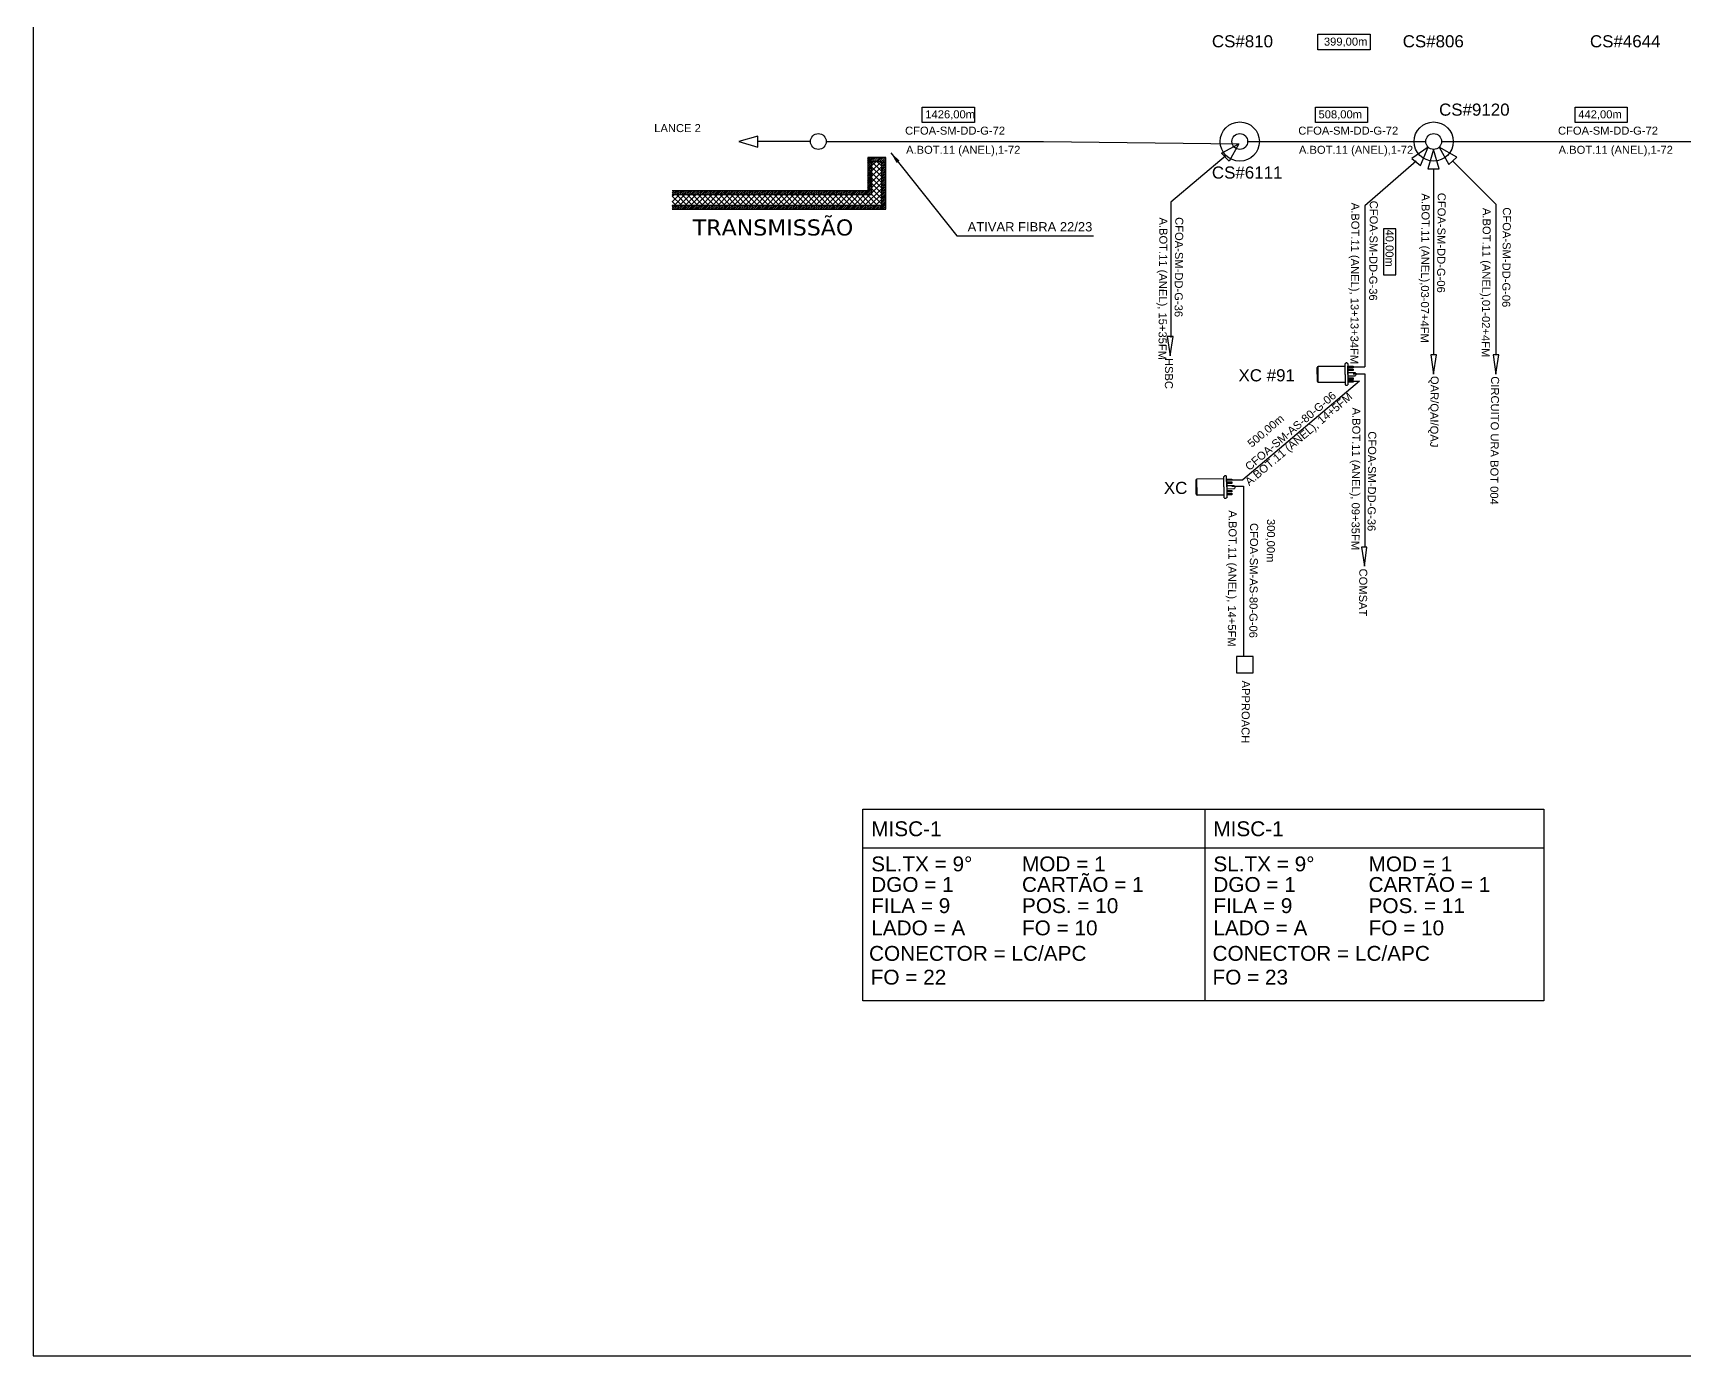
# Model space of a CAD drawing. Header units: millimetres. Extents: x 3753 to 6511, y 627 to 1221.
# Drawn here: x 5672.3 to 6028, y 627.5 to 912.4 of the extents above; entities that cross this region are included whole.
import ezdxf

# ---------------------------------------------------------------- set-up
doc = ezdxf.new("R2010")
doc.units = ezdxf.units.MM
doc.layers.add('TEXTOS', color=2, linetype='Continuous')
doc.styles.add('ARIAL', font='arial.ttf')
doc.styles.add('style0', font='arial.ttf', dxfattribs={"height": 1.166944})
doc.styles.add('style1', font='verdana.ttf', dxfattribs={"height": 0.145674})
doc.dimstyles.get("Standard").update_dxf_attribs({"dimtxt": 0.18, "dimasz": 0.18, "dimexe": 0.18, "dimexo": 0.0625, "dimgap": 0.09, "dimtad": 0, "dimtih": 1, "dimtoh": 1, "dimdec": 4, "dimzin": 0, "dimdsep": 46, "dimtxsty": 'Standard', "dimcen": 0.09, "dimadec": 0, "dimazin": 0, "dimtfac": 1, "dimtdec": 4, "dimtofl": 0, "dimtmove": 0, "dimatfit": 3, "dimfxl": 0, "dimtolj": 1, "dimtzin": 0, "dimarcsym": 0})

msp = doc.modelspace()

# ---------------------------------------------------------------- linework, layer by layer
at = {"linetype": 'Continuous'}
msp.add_lwpolyline([(6510.83, 1221.45), (5672.26, 1221.45), (5672.26, 627.45), (6510.83, 627.45), (6510.83, 1221.45)], dxfattribs=at)
for points in [[(5960.22, 908.77), (5948.98, 908.77), (5948.98, 912.11), (5960.22, 912.11), (5960.22, 908.77)], [(5874.99, 893.1), (5863.75, 893.1), (5863.75, 896.44), (5874.99, 896.44), (5874.99, 893.1)], [(5959.67, 893.1), (5948.43, 893.1), (5948.43, 896.44), (5959.67, 896.44), (5959.67, 893.1)], [(6015.61, 893.1), (6004.36, 893.1), (6004.36, 896.44), (6015.61, 896.44), (6015.61, 893.1)], [(5824.24, 889.01), (5828.39, 887.78), (5828.39, 890.17), (5824.24, 889.01)], [(5839.7, 889.01), (5828.39, 889.01)], [(5843.11, 889.01), (5889.91, 889.01)], [(5889.91, 889.01), (5931.95, 888.53), (5929.9, 884.79), (5928.2, 886.49), (5931.95, 888.53)], [(5929.22, 886.01), (5917.3, 875.93), (5917.3, 846.77)], [(5933.85, 889.01), (5972.21, 889.01)], [(5972.75, 887.78), (5969.21, 885.33), (5971.05, 883.83), (5972.75, 887.78)], [(5973.91, 887.31), (5972.69, 883.15), (5975.07, 883.15), (5973.91, 887.31)], [(5975.07, 887.78), (5977.18, 884.04), (5978.88, 885.67), (5975.07, 887.78)], [(5975.61, 889.01), (6053.69, 889.01)], [(5809.93, 874.43), (5855.92, 874.43), (5855.92, 885.54), (5852.03, 885.54), (5852.03, 878.38), (5809.93, 878.38)], [(5809.93, 875.32), (5855.03, 875.32), (5855.03, 884.65), (5852.85, 884.65), (5852.85, 877.5), (5809.93, 877.5)], [(5852.03, 884.11), (5853.4, 885.54)], [(5852.03, 884.45), (5853.05, 885.54)], [(5852.03, 884.85), (5852.65, 885.54)], [(5852.03, 885.26), (5852.24, 885.54)], [(5852.03, 883.7), (5852.85, 884.58)], [(5852.03, 883.29), (5852.85, 884.17)], [(5852.03, 882.95), (5852.85, 883.76)], [(5852.03, 882.54), (5852.85, 883.42)], [(5852.03, 882.13), (5852.85, 883.02)], [(5852.03, 881.72), (5852.85, 882.61)], [(5852.85, 882.61), (5854.89, 884.65)], [(5852.85, 883.76), (5853.74, 884.65)], [(5852.85, 881.45), (5855.03, 883.63)], [(5855.03, 881.38), (5852.85, 883.56)], [(5852.85, 880.29), (5855.03, 882.47)], [(5855.03, 880.15), (5852.85, 882.33)], [(5852.92, 884.65), (5853.8, 885.54)], [(5855.03, 882.54), (5852.92, 884.65)], [(5853.33, 884.65), (5854.21, 885.54)], [(5853.74, 884.65), (5854.62, 885.54)], [(5854.08, 884.65), (5854.96, 885.54)], [(5855.03, 883.7), (5854.08, 884.65)], [(5854.49, 884.65), (5855.37, 885.54)], [(5854.89, 884.65), (5855.78, 885.54)], [(5855.03, 884.38), (5855.92, 885.26)], [(5855.03, 884.04), (5855.92, 884.85)], [(5855.03, 883.63), (5855.92, 884.51)], [(5855.03, 883.22), (5855.92, 884.11)], [(5855.03, 882.81), (5855.92, 883.7)], [(5855.03, 882.47), (5855.92, 883.29)], [(5855.03, 882.06), (5855.92, 882.95)], [(5855.03, 881.65), (5855.92, 882.54)], [(5970.16, 884.79), (5959.06, 875.18), (5959.06, 840.5)], [(5973.91, 883.15), (5973.91, 843.09)], [(5978, 884.85), (5987.33, 875.52), (5987.33, 843.09)], [(5851.28, 877.5), (5852.85, 879.06)], [(5851.42, 875.32), (5855.03, 878.93)], [(5852.03, 881.38), (5852.85, 882.2)], [(5852.03, 880.97), (5852.85, 881.86)], [(5852.03, 880.56), (5852.85, 881.45)], [(5852.03, 880.15), (5852.85, 881.04)], [(5852.03, 879.81), (5852.85, 880.63)], [(5852.03, 879.4), (5852.85, 880.29)], [(5852.03, 879), (5852.85, 879.88)], [(5852.03, 878.59), (5852.85, 879.47)], [(5852.85, 879.06), (5855.03, 881.24)], [(5855.03, 879), (5852.85, 881.18)], [(5852.85, 877.91), (5855.03, 880.09)], [(5855.03, 877.84), (5852.85, 880.02)], [(5855.03, 876.68), (5852.85, 878.86)], [(5855.03, 881.24), (5855.92, 882.13)], [(5855.03, 880.9), (5855.92, 881.72)], [(5855.03, 880.49), (5855.92, 881.38)], [(5855.03, 880.09), (5855.92, 880.97)], [(5855.03, 879.68), (5855.92, 880.56)], [(5855.03, 879.34), (5855.92, 880.15)], [(5855.03, 878.93), (5855.92, 879.81)], [(5855.03, 878.52), (5855.92, 879.4)], [(5855.03, 878.18), (5855.92, 879)], [(5809.93, 877.57), (5810.75, 878.38)], [(5809.93, 877.97), (5810.34, 878.38)], [(5809.93, 876), (5811.43, 877.5)], [(5809.93, 877.22), (5810.27, 877.5)], [(5811.91, 875.32), (5809.93, 877.22)], [(5810.68, 875.32), (5809.93, 876.07)], [(5809.93, 874.43), (5810.82, 875.32)], [(5809.93, 874.84), (5810.41, 875.32)], [(5809.93, 875.25), (5810.07, 875.32)], [(5810.27, 877.5), (5811.16, 878.38)], [(5810.34, 874.43), (5811.22, 875.32)], [(5810.41, 875.32), (5812.59, 877.5)], [(5810.68, 877.5), (5811.5, 878.38)], [(5810.75, 874.43), (5811.57, 875.32)], [(5813.06, 875.32), (5810.88, 877.5)], [(5811.02, 877.5), (5811.91, 878.38)], [(5811.09, 874.43), (5811.97, 875.32)], [(5811.43, 877.5), (5812.31, 878.38)], [(5811.5, 874.43), (5812.38, 875.32)], [(5811.57, 875.32), (5813.75, 877.5)], [(5811.84, 877.5), (5812.66, 878.38)], [(5811.91, 874.43), (5812.79, 875.32)], [(5814.22, 875.32), (5812.04, 877.5)], [(5812.18, 877.5), (5813.06, 878.38)], [(5812.31, 874.43), (5813.13, 875.32)], [(5812.59, 877.5), (5813.47, 878.38)], [(5812.66, 874.43), (5813.54, 875.32)], [(5812.79, 875.32), (5814.97, 877.5)], [(5813, 877.5), (5813.88, 878.38)], [(5813.06, 874.43), (5813.95, 875.32)], [(5815.38, 875.32), (5813.2, 877.5)], [(5813.4, 877.5), (5814.22, 878.38)], [(5813.47, 874.43), (5814.36, 875.32)], [(5813.75, 877.5), (5814.63, 878.38)], [(5813.88, 874.43), (5814.7, 875.32)], [(5813.95, 875.32), (5816.13, 877.5)], [(5814.15, 877.5), (5815.04, 878.38)], [(5814.22, 874.43), (5815.11, 875.32)], [(5816.54, 875.32), (5814.36, 877.5)], [(5814.56, 877.5), (5815.45, 878.38)], [(5814.63, 874.43), (5815.52, 875.32)], [(5814.97, 877.5), (5815.79, 878.38)], [(5815.04, 874.43), (5815.93, 875.32)], [(5815.11, 875.32), (5817.29, 877.5)], [(5815.31, 877.5), (5816.2, 878.38)], [(5815.38, 874.43), (5816.27, 875.32)], [(5817.76, 875.32), (5815.58, 877.5)], [(5815.72, 877.5), (5816.61, 878.38)], [(5815.79, 874.43), (5816.67, 875.32)], [(5816.13, 877.5), (5817.02, 878.38)], [(5816.2, 874.43), (5817.08, 875.32)], [(5816.27, 875.32), (5818.45, 877.5)], [(5816.47, 877.5), (5817.36, 878.38)], [(5816.61, 874.43), (5817.42, 875.32)], [(5818.92, 875.32), (5816.74, 877.5)], [(5816.88, 877.5), (5817.76, 878.38)], [(5816.95, 874.43), (5817.83, 875.32)], [(5817.29, 877.5), (5818.17, 878.38)], [(5817.36, 874.43), (5818.24, 875.32)], [(5817.42, 875.32), (5819.6, 877.5)], [(5817.7, 877.5), (5818.51, 878.38)], [(5817.76, 874.43), (5818.65, 875.32)], [(5820.08, 875.32), (5817.9, 877.5)], [(5818.04, 877.5), (5818.92, 878.38)], [(5818.17, 874.43), (5818.99, 875.32)], [(5818.45, 877.5), (5819.33, 878.38)], [(5818.51, 874.43), (5819.4, 875.32)], [(5818.65, 875.32), (5820.83, 877.5)], [(5818.86, 877.5), (5819.74, 878.38)], [(5818.92, 874.43), (5819.81, 875.32)], [(5821.24, 875.32), (5819.06, 877.5)], [(5819.26, 877.5), (5820.08, 878.38)], [(5819.33, 874.43), (5820.22, 875.32)], [(5819.6, 877.5), (5820.49, 878.38)], [(5819.74, 874.43), (5820.56, 875.32)], [(5819.81, 875.32), (5821.99, 877.5)], [(5820.01, 877.5), (5820.9, 878.38)], [(5820.08, 874.43), (5820.97, 875.32)], [(5822.4, 875.32), (5820.22, 877.5)], [(5820.42, 877.5), (5821.31, 878.38)], [(5820.49, 874.43), (5821.38, 875.32)], [(5820.83, 877.5), (5821.65, 878.38)], [(5820.9, 874.43), (5821.72, 875.32)], [(5820.97, 875.32), (5823.15, 877.5)], [(5821.17, 877.5), (5822.06, 878.38)], [(5821.24, 874.43), (5822.13, 875.32)], [(5823.62, 875.32), (5821.44, 877.5)], [(5821.58, 877.5), (5822.47, 878.38)], [(5821.65, 874.43), (5822.53, 875.32)], [(5821.99, 877.5), (5822.87, 878.38)], [(5822.06, 874.43), (5822.94, 875.32)], [(5822.13, 875.32), (5824.31, 877.5)], [(5822.33, 877.5), (5823.22, 878.38)], [(5822.47, 874.43), (5823.28, 875.32)], [(5824.78, 875.32), (5822.6, 877.5)], [(5822.74, 877.5), (5823.62, 878.38)], [(5822.81, 874.43), (5823.69, 875.32)], [(5823.15, 877.5), (5824.03, 878.38)], [(5823.22, 874.43), (5824.1, 875.32)], [(5823.28, 875.32), (5825.46, 877.5)], [(5823.56, 877.5), (5824.37, 878.38)], [(5823.62, 874.43), (5824.51, 875.32)], [(5825.94, 875.32), (5823.76, 877.5)], [(5823.9, 877.5), (5824.78, 878.38)], [(5824.03, 874.43), (5824.85, 875.32)], [(5824.31, 877.5), (5825.19, 878.38)], [(5824.37, 874.43), (5825.26, 875.32)], [(5824.51, 875.32), (5826.69, 877.5)], [(5824.71, 877.5), (5825.6, 878.38)], [(5824.78, 874.43), (5825.67, 875.32)], [(5827.1, 875.32), (5824.92, 877.5)], [(5825.12, 877.5), (5825.94, 878.38)], [(5825.19, 874.43), (5826.08, 875.32)], [(5825.46, 877.5), (5826.35, 878.38)], [(5825.6, 874.43), (5826.42, 875.32)], [(5825.67, 875.32), (5827.85, 877.5)], [(5825.87, 877.5), (5826.76, 878.38)], [(5825.94, 874.43), (5826.83, 875.32)], [(5828.26, 875.32), (5826.08, 877.5)], [(5826.28, 877.5), (5827.17, 878.38)], [(5826.35, 874.43), (5827.23, 875.32)], [(5826.69, 877.5), (5827.51, 878.38)], [(5826.76, 874.43), (5827.58, 875.32)], [(5826.83, 875.32), (5829.01, 877.5)], [(5827.03, 877.5), (5827.92, 878.38)], [(5827.1, 874.43), (5827.98, 875.32)], [(5829.48, 875.32), (5827.3, 877.5)], [(5827.44, 877.5), (5828.32, 878.38)], [(5827.51, 874.43), (5828.39, 875.32)], [(5827.85, 877.5), (5828.67, 878.38)], [(5827.92, 874.43), (5828.8, 875.32)], [(5827.98, 875.32), (5830.16, 877.5)], [(5828.19, 877.5), (5829.07, 878.38)], [(5828.32, 874.43), (5829.14, 875.32)], [(5830.64, 875.32), (5828.46, 877.5)], [(5828.6, 877.5), (5829.48, 878.38)], [(5828.67, 874.43), (5829.55, 875.32)], [(5829.01, 877.5), (5829.89, 878.38)], [(5829.07, 874.43), (5829.96, 875.32)], [(5829.14, 875.32), (5831.32, 877.5)], [(5829.41, 877.5), (5830.23, 878.38)], [(5829.48, 874.43), (5830.37, 875.32)], [(5831.8, 875.32), (5829.62, 877.5)], [(5829.76, 877.5), (5830.64, 878.38)], [(5829.89, 874.43), (5830.71, 875.32)], [(5830.16, 877.5), (5831.05, 878.38)], [(5830.23, 874.43), (5831.12, 875.32)], [(5830.37, 875.32), (5832.55, 877.5)], [(5830.57, 877.5), (5831.46, 878.38)], [(5830.64, 874.43), (5831.53, 875.32)], [(5832.96, 875.32), (5830.78, 877.5)], [(5830.98, 877.5), (5831.8, 878.38)], [(5831.05, 874.43), (5831.94, 875.32)], [(5831.32, 877.5), (5832.21, 878.38)], [(5831.39, 874.43), (5832.28, 875.32)], [(5831.53, 875.32), (5833.71, 877.5)], [(5831.73, 877.5), (5832.62, 878.38)], [(5831.8, 874.43), (5832.68, 875.32)], [(5834.12, 875.32), (5831.94, 877.5)], [(5832.14, 877.5), (5833.03, 878.38)], [(5832.21, 874.43), (5833.09, 875.32)], [(5832.55, 877.5), (5833.37, 878.38)], [(5832.62, 874.43), (5833.43, 875.32)], [(5832.68, 875.32), (5834.86, 877.5)], [(5832.89, 877.5), (5833.77, 878.38)], [(5832.96, 874.43), (5833.84, 875.32)], [(5835.34, 875.32), (5833.16, 877.5)], [(5833.3, 877.5), (5834.18, 878.38)], [(5833.37, 874.43), (5834.25, 875.32)], [(5833.71, 877.5), (5834.52, 878.38)], [(5833.77, 874.43), (5834.66, 875.32)], [(5833.84, 875.32), (5836.02, 877.5)], [(5834.05, 877.5), (5834.93, 878.38)], [(5834.18, 874.43), (5835, 875.32)], [(5836.5, 875.32), (5834.32, 877.5)], [(5834.46, 877.5), (5835.34, 878.38)], [(5834.52, 874.43), (5835.41, 875.32)], [(5834.86, 877.5), (5835.75, 878.38)], [(5834.93, 874.43), (5835.82, 875.32)], [(5835, 875.32), (5837.18, 877.5)], [(5835.27, 877.5), (5836.09, 878.38)], [(5835.34, 874.43), (5836.23, 875.32)], [(5837.66, 875.32), (5835.48, 877.5)], [(5835.61, 877.5), (5836.5, 878.38)], [(5835.75, 874.43), (5836.57, 875.32)], [(5836.02, 877.5), (5836.91, 878.38)], [(5836.09, 874.43), (5836.98, 875.32)], [(5836.23, 875.32), (5838.34, 877.5)], [(5836.43, 877.5), (5837.32, 878.38)], [(5836.5, 874.43), (5837.39, 875.32)], [(5838.82, 875.32), (5836.64, 877.5)], [(5836.84, 877.5), (5837.66, 878.38)], [(5836.91, 874.43), (5837.79, 875.32)], [(5837.18, 877.5), (5838.07, 878.38)], [(5837.25, 874.43), (5838.13, 875.32)], [(5837.39, 875.32), (5839.57, 877.5)], [(5837.59, 877.5), (5838.48, 878.38)], [(5837.66, 874.43), (5838.54, 875.32)], [(5839.97, 875.32), (5837.79, 877.5)], [(5838, 877.5), (5838.88, 878.38)], [(5838.07, 874.43), (5838.95, 875.32)], [(5838.34, 877.5), (5839.22, 878.38)], [(5838.48, 874.43), (5839.29, 875.32)], [(5838.54, 875.32), (5840.72, 877.5)], [(5838.75, 877.5), (5839.63, 878.38)], [(5838.82, 874.43), (5839.7, 875.32)], [(5841.13, 875.32), (5839.02, 877.5)], [(5839.16, 877.5), (5840.04, 878.38)], [(5839.22, 874.43), (5840.11, 875.32)], [(5839.57, 877.5), (5840.38, 878.38)], [(5839.63, 874.43), (5840.52, 875.32)], [(5839.7, 875.32), (5841.88, 877.5)], [(5839.91, 877.5), (5840.79, 878.38)], [(5840.04, 874.43), (5840.86, 875.32)], [(5842.36, 875.32), (5840.18, 877.5)], [(5840.31, 877.5), (5841.2, 878.38)], [(5840.38, 874.43), (5841.27, 875.32)], [(5840.72, 877.5), (5841.61, 878.38)], [(5840.79, 874.43), (5841.68, 875.32)], [(5840.86, 875.32), (5843.04, 877.5)], [(5841.13, 877.5), (5841.95, 878.38)], [(5841.2, 874.43), (5842.09, 875.32)], [(5843.52, 875.32), (5841.34, 877.5)], [(5841.47, 877.5), (5842.36, 878.38)], [(5841.61, 874.43), (5842.43, 875.32)], [(5841.88, 877.5), (5842.77, 878.38)], [(5841.95, 874.43), (5842.84, 875.32)], [(5842.09, 875.32), (5844.2, 877.5)], [(5842.29, 877.5), (5843.18, 878.38)], [(5842.36, 874.43), (5843.24, 875.32)], [(5844.68, 875.32), (5842.49, 877.5)], [(5842.7, 877.5), (5843.52, 878.38)], [(5842.77, 874.43), (5843.59, 875.32)], [(5843.04, 877.5), (5843.93, 878.38)], [(5843.11, 874.43), (5843.99, 875.32)], [(5843.24, 875.32), (5845.42, 877.5)], [(5843.45, 877.5), (5844.33, 878.38)], [(5843.52, 874.43), (5844.4, 875.32)], [(5845.83, 875.32), (5843.65, 877.5)], [(5843.86, 877.5), (5844.74, 878.38)], [(5843.93, 874.43), (5844.81, 875.32)], [(5844.2, 877.5), (5845.08, 878.38)], [(5844.33, 874.43), (5845.15, 875.32)], [(5844.4, 875.32), (5846.58, 877.5)], [(5844.61, 877.5), (5845.49, 878.38)], [(5844.68, 874.43), (5845.56, 875.32)], [(5846.99, 875.32), (5844.88, 877.5)], [(5845.02, 877.5), (5845.9, 878.38)], [(5845.08, 874.43), (5845.97, 875.32)], [(5845.42, 877.5), (5846.24, 878.38)], [(5845.49, 874.43), (5846.38, 875.32)], [(5845.56, 875.32), (5847.74, 877.5)], [(5845.77, 877.5), (5846.65, 878.38)], [(5845.9, 874.43), (5846.72, 875.32)], [(5848.22, 875.32), (5846.04, 877.5)], [(5846.17, 877.5), (5847.06, 878.38)], [(5846.24, 874.43), (5847.13, 875.32)], [(5846.58, 877.5), (5847.47, 878.38)], [(5846.65, 874.43), (5847.54, 875.32)], [(5846.72, 875.32), (5848.9, 877.5)], [(5846.99, 877.5), (5847.81, 878.38)], [(5847.06, 874.43), (5847.95, 875.32)], [(5849.38, 875.32), (5847.2, 877.5)], [(5847.33, 877.5), (5848.22, 878.38)], [(5847.47, 874.43), (5848.29, 875.32)], [(5847.74, 877.5), (5848.63, 878.38)], [(5847.81, 874.43), (5848.69, 875.32)], [(5847.95, 875.32), (5850.06, 877.5)], [(5848.15, 877.5), (5849.04, 878.38)], [(5848.22, 874.43), (5849.1, 875.32)], [(5850.53, 875.32), (5848.35, 877.5)], [(5848.56, 877.5), (5849.38, 878.38)], [(5848.63, 874.43), (5849.44, 875.32)], [(5848.9, 877.5), (5849.78, 878.38)], [(5848.97, 874.43), (5849.85, 875.32)], [(5849.1, 875.32), (5851.28, 877.5)], [(5849.31, 877.5), (5850.19, 878.38)], [(5849.38, 874.43), (5850.26, 875.32)], [(5851.69, 875.32), (5849.51, 877.5)], [(5849.72, 877.5), (5850.53, 878.38)], [(5849.78, 874.43), (5850.67, 875.32)], [(5850.06, 877.5), (5850.94, 878.38)], [(5850.19, 874.43), (5851.01, 875.32)], [(5850.26, 875.32), (5852.44, 877.5)], [(5850.47, 877.5), (5851.35, 878.38)], [(5850.53, 874.43), (5851.42, 875.32)], [(5852.85, 875.32), (5850.74, 877.5)], [(5850.87, 877.5), (5851.76, 878.38)], [(5850.94, 874.43), (5851.83, 875.32)], [(5851.35, 874.43), (5852.24, 875.32)], [(5851.62, 877.5), (5852.85, 878.72)], [(5851.76, 874.43), (5852.58, 875.32)], [(5854.08, 875.32), (5851.9, 877.5)], [(5852.03, 877.5), (5852.85, 878.31)], [(5852.1, 874.43), (5852.99, 875.32)], [(5852.44, 877.5), (5852.85, 877.91)], [(5852.51, 874.43), (5853.4, 875.32)], [(5852.58, 875.32), (5855.03, 877.77)], [(5855.03, 875.52), (5852.85, 877.7)], [(5852.85, 877.5), (5852.85, 877.57)], [(5852.92, 874.43), (5853.8, 875.32)], [(5853.26, 874.43), (5854.14, 875.32)], [(5853.67, 874.43), (5854.55, 875.32)], [(5853.8, 875.32), (5855.03, 876.61)], [(5854.08, 874.43), (5854.96, 875.32)], [(5854.49, 874.43), (5855.92, 875.86)], [(5854.83, 874.43), (5855.92, 875.52)], [(5854.96, 875.32), (5855.03, 875.39)], [(5855.03, 877.77), (5855.92, 878.66)], [(5855.03, 877.36), (5855.92, 878.25)], [(5855.03, 876.95), (5855.92, 877.84)], [(5855.03, 876.61), (5855.92, 877.43)], [(5855.03, 876.2), (5855.92, 877.09)], [(5855.03, 875.79), (5855.92, 876.68)], [(5855.03, 875.39), (5855.92, 876.27)], [(5855.23, 874.43), (5855.92, 875.11)], [(5855.64, 874.43), (5855.92, 874.7)], [(5963.08, 860.33), (5965.74, 860.33), (5965.74, 870.21), (5963.08, 870.21), (5963.08, 860.33)], [(5917.16, 842.89), (5917.78, 847.04), (5916.55, 847.04), (5917.16, 842.89)], [(5948.77, 840.37), (5948.84, 837.37)], [(5949.05, 837.1), (5949.05, 840.64), (5954.84, 840.64)], [(5954.84, 838.87), (5954.84, 841.19)], [(5955.31, 841.32), (5954.97, 841.32)], [(5955.45, 841.19), (5955.45, 838.87), (5955.45, 840.64)], [(5955.45, 840.64), (5956.54, 840.64)], [(5956.54, 840.3), (5955.45, 840.3)], [(5955.45, 839.96), (5956.54, 839.96)], [(5956.54, 839.69), (5955.45, 839.69)], [(5956.47, 840.5), (5959.06, 840.5)], [(5956.54, 840.64), (5956.54, 840.3)], [(5956.54, 839.96), (5956.54, 839.69)], [(5973.91, 838.94), (5974.52, 843.09), (5973.3, 843.09), (5973.91, 838.94)], [(5987.33, 838.94), (5987.95, 843.09), (5986.72, 843.09), (5987.33, 838.94)], [(5957.97, 837.37), (5932.83, 816.18)], [(5954.84, 837.1), (5949.05, 837.1)], [(5954.84, 838.87), (5954.84, 836.62)], [(5955.31, 836.48), (5954.97, 836.48)], [(5955.45, 838.87), (5955.45, 836.62)], [(5955.45, 838.12), (5956.54, 838.12)], [(5956.54, 837.78), (5955.45, 837.78)], [(5955.45, 837.51), (5956.54, 837.51)], [(5956.54, 837.17), (5955.45, 837.17)], [(5955.59, 839.28), (5957.02, 839.28)], [(5955.59, 838.53), (5957.02, 838.53)], [(5956.27, 837.37), (5957.97, 837.37)], [(5956.54, 839.01), (5959.06, 839.01), (5959.06, 836.89)], [(5956.54, 838.12), (5956.54, 837.78)], [(5956.54, 837.51), (5956.54, 837.17)], [(5957.15, 839.14), (5957.15, 838.66)], [(5959.06, 836.89), (5959.06, 801.67)], [(5922.68, 816.11), (5922.68, 813.05)], [(5928.74, 816.39), (5922.88, 816.32)], [(5922.95, 812.84), (5922.88, 816.32)], [(5928.74, 814.62), (5928.74, 816.86)], [(5929.22, 817), (5928.88, 817)], [(5929.29, 816.39), (5929.36, 814.62), (5929.29, 816.86)], [(5929.29, 816.32), (5930.45, 816.32)], [(5930.45, 816.05), (5929.29, 816.05)], [(5929.29, 815.71), (5930.45, 815.71)], [(5930.45, 815.37), (5929.36, 815.37)], [(5929.42, 814.96), (5930.92, 814.96)], [(5930.38, 816.18), (5932.83, 816.18)], [(5930.45, 816.32), (5930.45, 816.05)], [(5930.45, 815.71), (5930.45, 815.37)], [(5930.45, 814.75), (5932.97, 814.75)], [(5931.06, 814.82), (5931.06, 814.34)], [(5932.97, 814.75), (5932.97, 778.1)], [(5928.74, 812.84), (5922.95, 812.84)], [(5928.74, 814.62), (5928.74, 812.3)], [(5929.22, 812.16), (5928.88, 812.16)], [(5929.36, 814.62), (5929.36, 812.3)], [(5929.36, 813.87), (5930.45, 813.87)], [(5930.45, 813.53), (5929.36, 813.53)], [(5929.36, 813.19), (5930.45, 813.25)], [(5930.45, 812.91), (5929.36, 812.91)], [(5929.42, 814.21), (5930.92, 814.28)], [(5930.45, 813.87), (5930.45, 813.53)], [(5930.45, 813.25), (5930.45, 812.91)], [(5958.99, 797.52), (5959.54, 801.67), (5958.38, 801.67), (5958.99, 797.52)], [(5931.47, 774.56), (5935.01, 774.56), (5935.01, 778.1), (5931.47, 778.1), (5931.47, 774.56)], [(5997.67, 745.22), (5997.67, 703.95)]]:
    msp.add_lwpolyline(points)
at = {"color": 2}
msp.add_lwpolyline([(5850.97, 745.22), (5997.67, 745.22), (5997.67, 703.95), (5850.97, 703.95)], close=True, dxfattribs=at)
for points in [[(5924.6, 745.22), (5924.6, 703.95)], [(5850.97, 736.9), (5997.67, 736.9)]]:
    msp.add_lwpolyline(points, dxfattribs=at)
for centre, radius in [((5932.15, 889.01), 4.22), ((5973.91, 889.01), 4.22), ((5841.4, 889.01), 1.7), ((5932.15, 889.01), 1.7), ((5973.91, 889.01), 1.7)]:
    msp.add_circle(centre, radius)
for centre, radius, start, end in [((5949.05, 840.37), 0.204, 90.1593, 180.1593), ((5954.97, 841.19), 0.0681, 90.1593, 180.1593), ((5955.31, 841.19), 0.0681, 0.1648, 90.1593), ((5949.05, 837.37), 0.204, 180.1593, 270.1593), ((5954.97, 836.62), 0.0681, 180.1593, 270.1593), ((5955.31, 836.62), 0.0681, 270.1593, 0.1593), ((5955.59, 839.35), 0.0681, 180.1593, 270.1593), ((5955.59, 838.39), 0.0681, 90.1593, 180.1593), ((5957.02, 839.14), 0.0681, 0.1648, 90.1593), ((5957.02, 838.66), 0.0681, 270.1593, 0.1593), ((5922.88, 816.11), 0.204, 90.1593, 180.1593), ((5928.88, 816.86), 0.0681, 90.1593, 180.1593), ((5929.22, 816.86), 0.0681, 0.1648, 90.1593), ((5929.42, 815.09), 0.0681, 180.1593, 270.1593), ((5930.92, 814.82), 0.0681, 0.1648, 90.1593), ((5922.95, 813.05), 0.204, 180.1593, 270.1593), ((5928.88, 812.3), 0.0681, 180.1593, 270.1593), ((5929.22, 812.3), 0.0681, 270.1593, 0.1593), ((5929.42, 814.14), 0.0681, 90.1593, 180.1593), ((5930.92, 814.34), 0.0681, 270.1593, 0.1593)]:
    msp.add_arc(centre, radius, start, end)

# ---------------------------------------------------------------- texts
at = {"attachment_point": 7}
for s, insert, char_height, style in [('CS#810', (5926.15, 909.26), 2.608, 'style0'), ('399,00m', (5950.27, 909.35), 1.723, 'style0'), ('CS#806', (5967.24, 909.26), 2.608, 'style0'), ('CS#4644', (6007.57, 909.26), 2.608, 'style0'), ('CS#9120', (5975.07, 894.54), 2.608, 'style0'), ('1426,00m', (5864.43, 893.69), 1.723, 'style0'), ('508,00m', (5949.11, 893.69), 1.723, 'style0'), ('442,00m', (6005.05, 893.69), 1.723, 'style0'), ('LANCE 2', (5806.05, 891.02), 1.723, 'style0'), ('CFOA-SM-DD-G-72', (5860.07, 890.47), 1.723, 'style0'), ('CFOA-SM-DD-G-72', (5944.75, 890.47), 1.723, 'style0'), ('CFOA-SM-DD-G-72', (6000.69, 890.47), 1.723, 'style0'), ('A.BOT.11 (ANEL),1-72', (5860.28, 885.85), 1.723, 'style0'), ('A.BOT.11 (ANEL),1-72', (5944.89, 885.85), 1.723, 'style0'), ('A.BOT.11 (ANEL),1-72', (6000.82, 885.85), 1.723, 'style0'), ('CS#6111', (5926.15, 880.99), 2.608, 'style0'), ('TRANSMISSÃO', (5814.36, 868.71), 3.464, 'style1'), ('XC #91', (5931.88, 837.32), 2.608, 'style0'), ('XC ', (5915.8, 813.07), 2.608, 'style0')]:
    msp.add_mtext(s, dxfattribs=dict(at, insert=insert, char_height=char_height, style=style))
at = {"char_height": 1.723, "attachment_point": 7, "style": 'style0'}
for s, insert, rotation in [('A.BOT.11 (ANEL), 13+13+34FM', (5955.69, 875.84), 269.5832), ('CFOA-SM-DD-G-36', (5960.14, 876.27), 269.5832), ('A.BOT.11 (ANEL),03-07+4FM', (5970.82, 877.84), 269.5832), ('CFOA-SM-DD-G-06', (5974.76, 877.97), 269.5832), ('A.BOT.11 (ANEL), 15+35FM', (5914.34, 872.66), 269.5832), ('CFOA-SM-DD-G-36', (5918.24, 872.73), 269.5832), ('A.BOT.11 (ANEL),01-02+4FM', (5983.97, 874.71), 269.5832), ('CFOA-SM-DD-G-06', (5988.8, 874.84), 269.5832), ('40,00m', (5963.26, 870.07), 269.5832), ('HSBC', (5916.04, 842.41), 269.5832), ('QAR/QAI/QAJ', (5972.79, 838.53), 269.5832), ('CIRCUITO URA BOT 004', (5986.26, 838.46), 269.5832), ('CFOA-SM-AS-80-G-06', (5934.22, 818), 40.3078), ('A.BOT.11 (ANEL), 14+5FM', (5934.52, 814.39), 40.3078), ('500,00m', (5934.93, 822.77), 40.3078), ('A.BOT.11 (ANEL), 09+35FM', (5955.9, 831.72), 269.5832), ('CFOA-SM-DD-G-36', (5959.8, 826.61), 269.5832), ('A.BOT.11 (ANEL), 14+5FM', (5929.26, 809.58), 269.5832), ('300,00m', (5937.71, 807.74), 269.5832), ('CFOA-SM-AS-80-G-06', (5934.36, 806.85), 269.5832), ('COMSAT', (5957.87, 797.04), 269.5832), ('APPROACH', (5932.59, 772.92), 269.5832)]:
    msp.add_mtext(s, dxfattribs=dict(at, insert=insert, rotation=rotation))
at = {"layer": 'TEXTOS', "color": 1, "lineweight": 15, "style": 'ARIAL'}
for s, height, p in [('ATIVAR FIBRA 22/23', 2, (5873.54, 869.65)), ('MISC-1', 3.2, (5852.78, 739.4)), ('MISC-1', 3.2, (5926.46, 739.4)), ('SL.TX = 9°', 3.2, (5852.78, 731.83)), ('MOD = 1', 3.2, (5885.25, 731.83)), ('SL.TX = 9°', 3.2, (5926.46, 731.83)), ('MOD = 1', 3.2, (5959.89, 731.83)), ('DGO = 1', 3.2, (5852.78, 727.4)), ('CARTÃO = 1', 3.2, (5885.25, 727.4)), ('DGO = 1', 3.2, (5926.46, 727.4)), ('CARTÃO = 1', 3.2, (5959.89, 727.4)), ('FILA = 9', 3.2, (5852.78, 722.84)), ('POS. = 10', 3.2, (5885.25, 722.84)), ('FILA = 9', 3.2, (5926.46, 722.84)), ('POS. = 11', 3.2, (5959.89, 722.84)), ('LADO = A', 3.2, (5852.78, 718.05)), ('FO = 10', 3.2, (5885.25, 718.05)), ('LADO = A', 3.2, (5926.46, 718.05)), ('FO = 10', 3.2, (5959.89, 718.05)), ('CONECTOR = LC/APC', 3.2, (5852.31, 712.56)), ('CONECTOR = LC/APC', 3.2, (5926.28, 712.56)), ('FO = 22', 3.2, (5852.67, 707.44)), ('FO = 23', 3.2, (5926.28, 707.44))]:
    msp.add_text(s, height=height, dxfattribs=at).set_placement(p)

# ---------------------------------------------------------------- leaders
at = {"color": 1}
msp.add_leader([(5857.01, 886.6), (5871.23, 868.71), (5900.66, 868.71)], dimstyle='Standard', override={"dimasz": 2.5, "dimgap": 0.09, "dimtad": 0}, dxfattribs=at)

doc.saveas('drawing.dxf')
